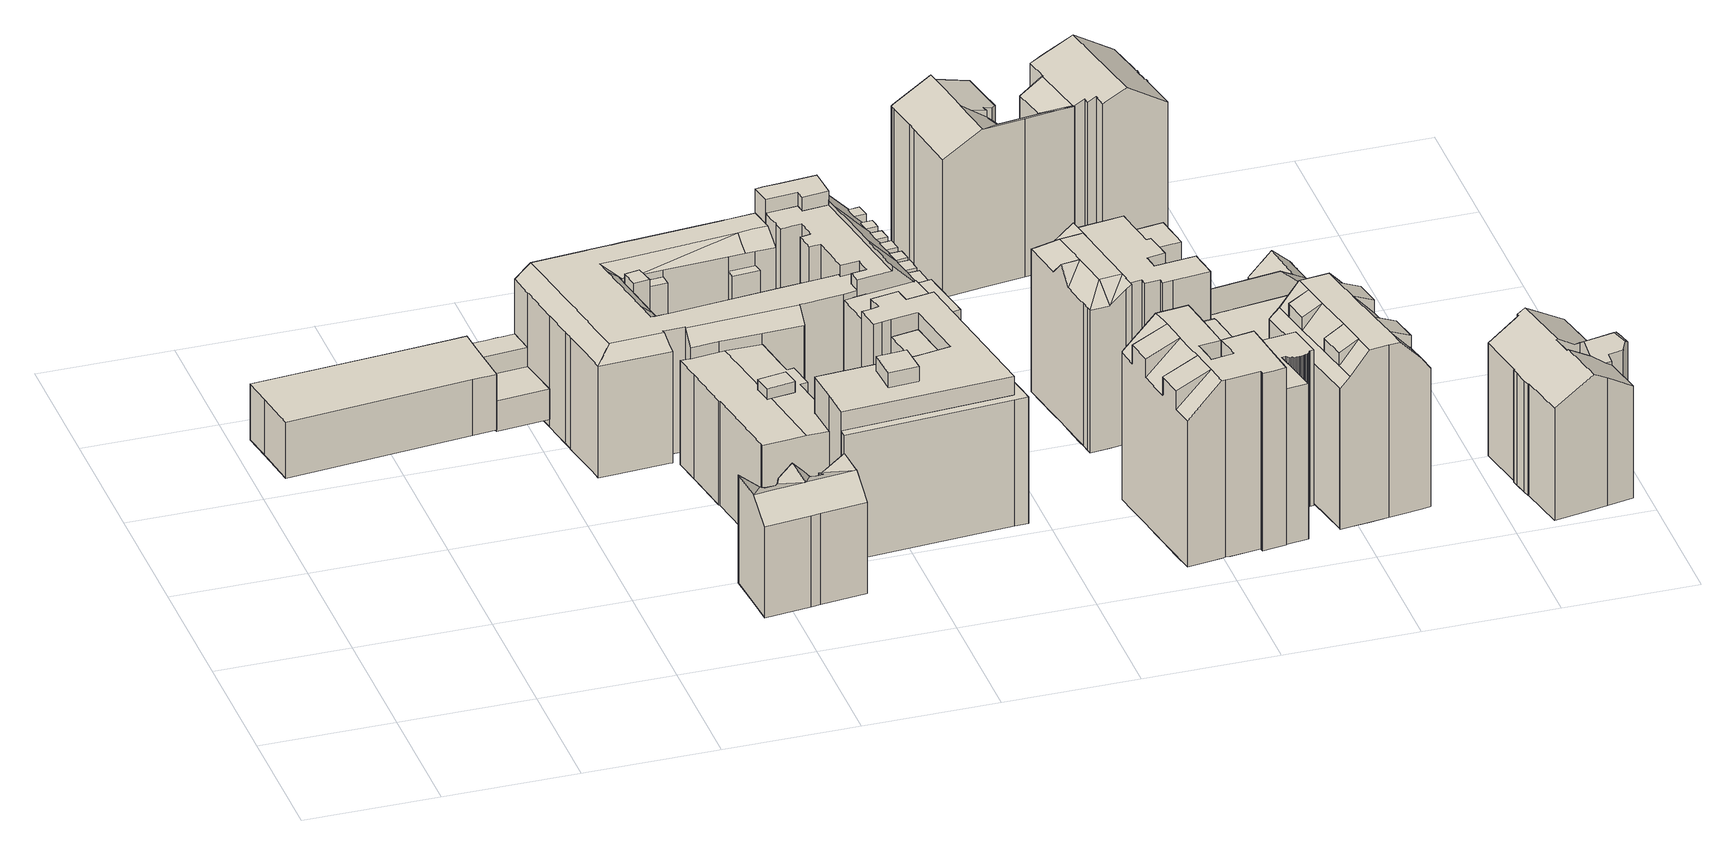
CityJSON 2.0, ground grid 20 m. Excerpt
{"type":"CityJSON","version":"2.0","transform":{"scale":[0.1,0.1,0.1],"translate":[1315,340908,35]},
"CityObjects":{
"building1":{"type":"Building","children":["building1-1","building1-2","building1-3","building1-4","building1-5","building1-6","building1-7","building1-8","building1-9"]},
"building1-1":{"type":"BuildingPart","attributes":{"measuredHeight":22.76,"roofType":"PULTDACH","HoeheDach":"61","NiedrigsteTraufeDesGebaeudes":"54","Blattnummer":"102081","HoeheGrund":"38"},"parents":["building1"],"geometry":[{"type":"Solid","lod":"2","boundaries":[[[[0,1,2,3]],[[4,5,6,7,8]],[[9,10,11,12,13]],[[14,15,16,17]],[[18,19,20,21]],[[22,23,24,25,26,27]],[[28,29,30,31]],[[32,33,34,35]],[[36,37,38,39]],[[40,41,42,43]],[[44,45,46,47]],[[48,49,50,51]],[[52,53,54,55]],[[55,54,56,57]],[[3,2,58]],[[59,1,0]],[[8,7,60]],[[61,5,4]],[[13,12,62]],[[63,10,9]],[[17,16,64]],[[65,15,14]],[[21,20,66]],[[67,19,18]],[[27,26,68]],[[69,25,24,70]],[[71,23,22]],[[31,30,72]],[[73,29,28]],[[74,75,76,77,78,4,8,60,59,0,3,58,50,49,79,46,45]],[[80,81,82,83,84,85,18,21,66,86,65,14,17,64,87,63,9,13,62,61,4,78]],[[88,89,90,91,92,93,94,95,96,97]],[[1,59,60,7,6,98,99,100,101,51,50,58,2]],[[102,103,104,105,106,107,108,109,110,111,112,113,114,115,116,117,118,119,120,121,85,84,83,82,81,80,78,77,76,122]],[[23,71,72,30,29,73,53,52,123,124,125,70,24]],[[15,65,86,66,20,19,67,68,26,25,69,126,127,128,129,130,131,132,87,64,16]],[[133,134,135,136,137,138,39,38,139,140,141,142,143,144,145,146]],[[121,120,119,118,117,116,56,54,53,73,28,31,72,71,22,27,68,67,18,85]],[[55,57,147,148,149,40,43,150,36,39,138,137,136,135,134,133,146,151,152,153,154,155,156,157,158,92,91,90,89,88,159,160,161,162,163,164,165,32,35,166,167,168,44,47,169,48,51,101,100,99,98,170,171,172,173,132,131,130,129,128,127,126,69,70,125,124,123,52]],[[174,175,176,177,97,96,95,94,93,178,179,180,181,182,183,184,185,145,144,143,142,141,140,139,38,37,186,42,41,187,188,115,114,113,112,111,110,109,108,107,106,105,104,103,102,122,34,33,189,190,191]],[[191,190,189,33,32,165,164,163]],[[160,159,88,97,177,176,175,161]],[[158,157,156,180,179,178,93,92]],[[168,167,166,76,75,74,45,44]],[[5,61,62,12,11,172,171,170,98,6]],[[10,63,87,132,173,172,11]],[[46,79,49,48,169,47]],[[148,147,57,56,116,115,188]],[[149,148,188,187,41,40]],[[150,43,42,186,37,36]],[[152,151,146,145,185,184]],[[153,152,184,183,182,154]],[[182,181,180,156,155,154]],[[34,122,76,166,35]],[[162,161,175,174,191,163]]]]}]},
"building1-2":{"type":"BuildingPart","attributes":{"measuredHeight":7.64,"roofType":"FLACHDACH","HoeheDach":"47","NiedrigsteTraufeDesGebaeudes":"47","Blattnummer":"102081","HoeheGrund":"40"},"parents":["building1"],"geometry":[{"type":"Solid","lod":"2","boundaries":[[[[192,193,194,195,196,197,198]],[[199,200,201,202,203,204,205]],[[205,204,193,192]],[[204,203,194,193]],[[203,202,195,194]],[[202,201,196,195]],[[201,200,197,196]],[[200,199,198,197]],[[199,205,192,198]]]]}]},
"building1-3":{"type":"BuildingPart","attributes":{"measuredHeight":9.01,"roofType":"FLACHDACH","HoeheDach":"48","NiedrigsteTraufeDesGebaeudes":"48","Blattnummer":"102081","HoeheGrund":"39"},"parents":["building1"],"geometry":[{"type":"Solid","lod":"2","boundaries":[[[[206,207,208,209,210,211,212,213,214]],[[215,216,217,218,219,220,221,222,223]],[[223,222,207,206]],[[222,221,208,207]],[[221,220,209,208]],[[220,219,210,209]],[[219,218,211,210]],[[218,217,212,211]],[[217,216,213,212]],[[216,215,214,213]],[[215,223,206,214]]]]}]},
"building1-4":{"type":"BuildingPart","attributes":{"measuredHeight":4.92,"roofType":"FLACHDACH","HoeheDach":"44","NiedrigsteTraufeDesGebaeudes":"44","Blattnummer":"102081","HoeheGrund":"39"},"parents":["building1"],"geometry":[{"type":"Solid","lod":"2","boundaries":[[[[224,225,226,227]],[[228,229,230,231]],[[231,230,225,224]],[[230,229,226,225]],[[229,228,227,226]],[[228,231,224,227]]]]}]},
"building1-5":{"type":"BuildingPart","attributes":{"measuredHeight":16.08,"roofType":"FLACHDACH","HoeheDach":"55","NiedrigsteTraufeDesGebaeudes":"55","Blattnummer":"102081","HoeheGrund":"39"},"parents":["building1"],"geometry":[{"type":"Solid","lod":"2","boundaries":[[[[232,233,234,235]],[[236,237,238,239]],[[239,238,233,232]],[[238,237,234,233]],[[237,236,235,234]],[[236,239,232,235]]]]}]},
"building1-6":{"type":"BuildingPart","attributes":{"measuredHeight":20.03,"roofType":"FLACHDACH","HoeheDach":"58","NiedrigsteTraufeDesGebaeudes":"56","Blattnummer":"102081","HoeheGrund":"38"},"parents":["building1"],"geometry":[{"type":"Solid","lod":"2","boundaries":[[[[240,241,242,243,244]],[[245,246,247,248,241,240]],[[249,250,251,246,245]],[[252,253,254,255,256,257]],[[258,259,260,261,262,263,264]],[[255,254,265,266,267,268,256]],[[269,270,271,272]],[[273,274,275,276]],[[277,248,247,278]],[[279,280,281,282]],[[282,281,283,284]],[[284,283,285,286]],[[286,285,287,288]],[[288,287,289,290]],[[291,253,252,292]],[[293,262,261,294]],[[294,261,260,295]],[[295,260,259,296]],[[296,259,258,297]],[[298,266,265,299]],[[300,301,302,303]],[[303,302,304,305]],[[305,304,306,307]],[[308,309,310,311]],[[312,313,314,315]],[[316,317,318,319,306,304,302,301,320,321,322,323,250,249]],[[324,325,326,327,328,329,330,331,332,333]],[[327,334,335,336,337,338,339,328]],[[271,340,341,342,343,272]],[[344,345,346,347,348,349,350,351,352,353,354,264,263,355,356,357,310,309,358,359,360,314,313,361,362,319,318,317,316,249,245,240,244,363,256,268,267,364,365,289,287,285,283,281,280,366,341,340]],[[367,368,369,308,311,370,371,372,373,293,294,295,296,297,374,375,376,377,378,379,380,336,335,334,327,326,325,324,333,381,273,276,382,383,269,272,343,342,384,279,282,284,286,288,290,385,386,387,298,299,388,291,292,389,390,391,392,393,394,277,278,395,396,397,398,399,400,401,300,303,305,307,402,403,404,312,315]],[[270,405,406,275,274,407,332,331,330,329,328,349,348,347,346,345,344,340,271]],[[339,338,337,408,350,349,328]],[[383,382,276,275,406,405,270,269]],[[378,377,376,375,354,353,352,351]],[[350,408,337,336,380,379,378,351]],[[393,392,391,390,409,410,243,242]],[[251,250,323,322,399,398,397,396]],[[322,321,320,301,300,401,400,399]],[[372,371,370,311,310,357,356,355]],[[358,309,308,369,368,359]],[[368,367,315,314,360,359]],[[362,361,313,312,404,403]],[[362,403,402,307,306,319]],[[267,266,298,387,386,364]],[[374,297,258,264,354,375]],[[263,262,293,373,372,355]],[[291,388,299,265,254,253]],[[390,389,292,252,257,409]],[[289,365,364,386,385,290]],[[246,251,396,395,278,247]],[[241,248,277,394,393,242]],[[341,366,280,279,384,342]],[[381,333,332,407,274,273]],[[243,410,409,257,256,363,244]]]]}]},
"building1-7":{"type":"BuildingPart","attributes":{"measuredHeight":15.33,"roofType":"FLACHDACH","HoeheDach":"54","NiedrigsteTraufeDesGebaeudes":"54","Blattnummer":"102081","HoeheGrund":"38"},"parents":["building1"],"geometry":[{"type":"Solid","lod":"2","boundaries":[[[[411,412,413,414]],[[415,416,417,418]],[[418,417,412,411]],[[417,416,413,412]],[[416,415,414,413]],[[415,418,411,414]]]]}]},
"building1-8":{"type":"BuildingPart","attributes":{"measuredHeight":19.25,"roofType":"FLACHDACH","HoeheDach":"58","NiedrigsteTraufeDesGebaeudes":"58","Blattnummer":"102081","HoeheGrund":"39"},"parents":["building1"],"geometry":[{"type":"Solid","lod":"2","boundaries":[[[[419,420,421,422]],[[423,424,425,426]],[[426,425,420,419]],[[425,424,421,420]],[[424,423,422,421]],[[423,426,419,422]]]]}]},
"building1-9":{"type":"BuildingPart","attributes":{"measuredHeight":23.64,"roofType":"FLACHDACH","HoeheDach":"62","NiedrigsteTraufeDesGebaeudes":"62","Blattnummer":"102081","HoeheGrund":"38"},"parents":["building1"],"geometry":[{"type":"Solid","lod":"2","boundaries":[[[[427,428,429,430]],[[428,431,432,429]],[[432,433,434,435,436,437,430,429]],[[428,427,438,439,440,441,442,431]],[[431,442,433,432]],[[442,441,434,433]],[[441,440,435,434]],[[440,439,436,435]],[[439,438,437,436]],[[438,427,430,437]]]]}]},
"building2":{"type":"Building","attributes":{"measuredHeight":17.5,"roofType":"SATTELDACH","HoeheDach":"54","NiedrigsteTraufeDesGebaeudes":"52","Blattnummer":"102081","HoeheGrund":"37"},"geometry":[{"type":"Solid","lod":"2","boundaries":[[[[443,444,445]],[[446,447,448,449,450,451,452,453,454,455,456,457,458]],[[455,459,460,461,462]],[[459,453,463,464,460]],[[465,466,467]],[[468,449,448,469]],[[469,448,447,470]],[[470,447,446,471]],[[472,473,474,475]],[[475,474,476,477]],[[478,479,480,481]],[[458,457,456,455,462,482,476,474,473,444,443]],[[469,470,471,483,484,485,486,472,475,477,487,488,489,490,491,492,493,494,478,481,495,496,497,498,468]],[[452,451,450,465,467,480,479,499,500,463,453]],[[445,444,473,472,486,485]],[[484,483,471,446,458,443,445,485]],[[465,450,449,468,498,497,496,466]],[[476,482,462,461,489,488,487,477]],[[500,499,479,478,494,493]],[[480,467,466,496,495,481]],[[463,500,493,492,491,464]],[[454,453,459,455]],[[461,460,464,491,490,489]]]]}]},
"building3":{"type":"Building","children":["building3-1","building3-2","building3-3","building3-4","building3-5","building3-6","building3-7","building3-8","building3-9"]},
"building3-1":{"type":"BuildingPart","attributes":{"measuredHeight":19.04,"roofType":"FLACHDACH","HoeheDach":"57","NiedrigsteTraufeDesGebaeudes":"57","Blattnummer":"102081","HoeheGrund":"38"},"parents":["building3"],"geometry":[{"type":"Solid","lod":"2","boundaries":[[[[501,502,503,504]],[[505,506,507,508]],[[508,507,502,501]],[[507,506,503,502]],[[506,505,504,503]],[[505,508,501,504]]]]}]},
"building3-2":{"type":"BuildingPart","attributes":{"measuredHeight":25.19,"roofType":"FLACHDACH","HoeheDach":"62","NiedrigsteTraufeDesGebaeudes":"62","Blattnummer":"102081","HoeheGrund":"37"},"parents":["building3"],"geometry":[{"type":"Solid","lod":"2","boundaries":[[[[509,510,511,512]],[[513,514,515,516]],[[516,515,510,509]],[[515,514,511,510]],[[514,513,512,511]],[[513,516,509,512]]]]}]},
"building3-3":{"type":"BuildingPart","attributes":{"measuredHeight":17.36,"roofType":"FLACHDACH","HoeheDach":"55","NiedrigsteTraufeDesGebaeudes":"55","Blattnummer":"102081","HoeheGrund":"37"},"parents":["building3"],"geometry":[{"type":"Solid","lod":"2","boundaries":[[[[517,518,519,520]],[[521,522,523,524]],[[524,523,518,517]],[[523,522,519,518]],[[522,521,520,519]],[[521,524,517,520]]]]}]},
"building3-4":{"type":"BuildingPart","attributes":{"measuredHeight":6.36,"roofType":"FLACHDACH","HoeheDach":"43","NiedrigsteTraufeDesGebaeudes":"43","Blattnummer":"102081","HoeheGrund":"37"},"parents":["building3"],"geometry":[{"type":"Solid","lod":"2","boundaries":[[[[525,526,527,528,529,530]],[[531,532,533,534,535,536]],[[536,535,526,525]],[[535,534,527,526]],[[534,533,528,527]],[[533,532,529,528]],[[532,531,530,529]],[[531,536,525,530]]]]}]},
"building3-5":{"type":"BuildingPart","attributes":{"measuredHeight":20.03,"roofType":"FLACHDACH","HoeheDach":"57","NiedrigsteTraufeDesGebaeudes":"57","Blattnummer":"102081","HoeheGrund":"37"},"parents":["building3"],"geometry":[{"type":"Solid","lod":"2","boundaries":[[[[517,520,537,538]],[[539,540,541,542]],[[542,541,520,517]],[[541,540,537,520]],[[540,539,538,537]],[[539,542,517,538]]]]}]},
"building3-6":{"type":"BuildingPart","attributes":{"measuredHeight":20.27,"roofType":"FLACHDACH","HoeheDach":"57","NiedrigsteTraufeDesGebaeudes":"57","Blattnummer":"102081","HoeheGrund":"37"},"parents":["building3"],"geometry":[{"type":"Solid","lod":"2","boundaries":[[[[543,544,545,546,547,548,549,550,551,552,553,554,555,556,557,558,559]],[[560,561,562,563,564,565,566,567,568,569,570,571,572,573,574,575,576]],[[576,575,544,543]],[[575,574,545,544]],[[574,573,546,545]],[[573,572,547,546]],[[572,571,548,547]],[[571,570,549,548]],[[570,569,550,549]],[[569,568,551,550]],[[568,567,552,551]],[[567,566,553,552]],[[566,565,554,553]],[[565,564,555,554]],[[564,563,556,555]],[[563,562,557,556]],[[562,561,558,557]],[[561,560,559,558]],[[560,576,543,559]]]]}]},
"building3-7":{"type":"BuildingPart","attributes":{"measuredHeight":23.29,"roofType":"FLACHDACH","HoeheDach":"60","NiedrigsteTraufeDesGebaeudes":"60","Blattnummer":"102081","HoeheGrund":"37"},"parents":["building3"],"geometry":[{"type":"Solid","lod":"2","boundaries":[[[[577,578,579,580,581,582,583,584,585,586,587,588,589,590,591,592,593,594,595],[596,597,598,599]],[[600,601,602,603,604,605,606,607,608,609,610,611,612,613,614,615,616,617,618],[619,620,621,622]],[[618,617,578,577]],[[617,616,579,578]],[[616,615,580,579]],[[615,614,581,580]],[[614,613,582,581]],[[613,612,583,582]],[[612,611,584,583]],[[611,610,585,584]],[[610,609,586,585]],[[609,608,587,586]],[[608,607,588,587]],[[607,606,589,588]],[[606,605,590,589]],[[605,604,591,590]],[[604,603,592,591]],[[603,602,593,592]],[[602,601,594,593]],[[601,600,595,594]],[[600,618,577,595]],[[622,621,597,596]],[[621,620,598,597]],[[620,619,599,598]],[[619,622,596,599]]]]}]},
"building3-8":{"type":"BuildingPart","attributes":{"measuredHeight":16.87,"roofType":"SATTELDACH","HoeheDach":"54","NiedrigsteTraufeDesGebaeudes":"54","Blattnummer":"102081","HoeheGrund":"38"},"parents":["building3"],"geometry":[{"type":"Solid","lod":"2","boundaries":[[[[623,624,625,626,627,628,629,630,631,632,633,634,635,636,637,638]],[[633,639,640,630,629,641,642,643,644,645,646,647,648,649,634]],[[650,638,637,651]],[[651,637,636,652]],[[652,636,635,653]],[[654,632,631,655]],[[656,627,626,657]],[[657,626,625,658]],[[658,625,624,659]],[[659,624,623,660]],[[660,623,638,650]],[[661,649,648,662]],[[662,648,647,663]],[[663,647,646,664]],[[664,646,645,665]],[[665,645,644,666]],[[666,644,643,667]],[[667,643,642,668]],[[668,642,641,669]],[[670,640,639,671]],[[656,672,673,669,641,629,628,627]],[[631,630,640,670,674,655]],[[654,675,671,639,633,632]],[[635,634,649,661,676,653]],[[668,669,673,672,656,657,658,659,660,650,651,652,653,676,661,662,663,664,665,666,667],[671,675,654,655,674,670]]]]}]},
"building3-9":{"type":"BuildingPart","attributes":{"measuredHeight":18.11,"roofType":"FLACHDACH","HoeheDach":"56","NiedrigsteTraufeDesGebaeudes":"56","Blattnummer":"102081","HoeheGrund":"38"},"parents":["building3"],"geometry":[{"type":"Solid","lod":"2","boundaries":[[[[677,678,679,680]],[[681,682,683,684]],[[684,683,678,677]],[[683,682,679,678]],[[682,681,680,679]],[[681,684,677,680]]]]}]},
"building4":{"type":"Building","children":["building4-1","building4-2"]},
"building4-1":{"type":"BuildingPart","attributes":{"measuredHeight":25.46,"roofType":"FLACHDACH","HoeheDach":"63","NiedrigsteTraufeDesGebaeudes":"60","Blattnummer":"102081","HoeheGrund":"37"},"parents":["building4"],"geometry":[{"type":"Solid","lod":"2","boundaries":[[[[685,686,687]],[[688,686,685]],[[689,690,691]],[[692,693,694]],[[695,686,696,693,697,698,699,689,700]],[[692,697,693]],[[701,702,703,704,697,692]],[[705,706,707,708]],[[709,694,710,711]],[[711,710,712,713]],[[714,703,702,715]],[[715,702,701,716]],[[717,718,719,720]],[[721,722,723,724]],[[724,723,725,726]],[[727,728,729,730]],[[730,729,731,732]],[[732,731,733,734]],[[734,733,735,736]],[[737,738,739,740]],[[741,727,730,732,734,736,742,714,715,716,743,709,711,713,744,745,746,747,748,705,708,749,750,751,752,753,754,717,720,721,724,726,755,756,757,737,740]],[[748,747,746,745,744,713,712,758,688,685,687,759,706,705]],[[707,691,690,760,761,751,750,749,708]],[[689,699,698,697,704,762,763,764,765,766,760,690]],[[766,765,764,763,762,735,733,731,729,728,767,739,738,768,769,770,725,723,722,719,718,771,772,773,761,760]],[[759,687,686,695,700,706]],[[758,712,710,694,693,696,686,688]],[[709,743,716,701,692,694]],[[768,738,737,757,756,769]],[[727,741,740,739,767,728]],[[725,770,769,756,755,726]],[[722,721,720,719]],[[771,718,717,754,753,772]],[[773,772,753,752,751,761]],[[714,742,736,735,762,704,703]],[[700,689,691,707,706]]]]}]},
"building4-2":{"type":"BuildingPart","attributes":{"measuredHeight":21.24,"roofType":"FLACHDACH","HoeheDach":"59","NiedrigsteTraufeDesGebaeudes":"59","Blattnummer":"102081","HoeheGrund":"38"},"parents":["building4"],"geometry":[{"type":"Solid","lod":"2","boundaries":[[[[774,775,776,777,778]],[[779,780,781,782,783]],[[783,782,775,774]],[[782,781,776,775]],[[781,780,777,776]],[[780,779,778,777]],[[779,783,774,778]]]]}]},
"building5":{"type":"Building","children":["building5-1","building5-2","building5-3"]},
"building5-1":{"type":"BuildingPart","attributes":{"measuredHeight":27.69,"roofType":"FLACHDACH","HoeheDach":"63","NiedrigsteTraufeDesGebaeudes":"58","Blattnummer":"102081","HoeheGrund":"36"},"parents":["building5"],"geometry":[{"type":"Solid","lod":"2","boundaries":[[[[784,785,786,787]],[[787,786,788,789]],[[790,791,792,793]],[[793,792,794,795]],[[794,796,795]],[[797,798,799,800,801,802,803,804,805,806,807,808,809,810,811,812,784,787,789,813,790,793,795]],[[814,815,816,817,810,809,808,807]],[[802,801,800,799,818,819,820,821]],[[817,822,823,785,784,812,811,810]],[[799,798,797,795,796,824,825,818]],[[826,791,790,813,789,788]],[[827,828,829,821,820,830,831,832,833,815,814,834]],[[833,835,816,815]],[[836,837,835,838]],[[831,839,837,832]],[[840,841,839,842]],[[835,837,839,841,819,818,825,843,844,845,846,822,817,816]],[[820,819,841,830]],[[846,847,823,822]],[[845,848,849,846]],[[844,850,851,845]],[[843,852,853,844]],[[847,851,850,854,824,796,794,792,791,826,788,786,785,823]],[[825,824,854,843]],[[806,834,814,807]],[[802,821,829,803]],[[803,829,828,804]],[[804,828,827,805]],[[805,827,834,806]],[[833,838,835]],[[837,836,832]],[[832,836,838,833]],[[831,842,839]],[[841,840,830]],[[830,840,842,831]],[[846,849,847]],[[847,849,848,851]],[[851,848,845]],[[844,853,850]],[[850,853,852,854]],[[854,852,843]]]]}]},
"building5-2":{"type":"BuildingPart","attributes":{"measuredHeight":28.47,"roofType":"FLACHDACH","HoeheDach":"64","NiedrigsteTraufeDesGebaeudes":"59","Blattnummer":"102081","HoeheGrund":"35"},"parents":["building5"],"geometry":[{"type":"Solid","lod":"2","boundaries":[[[[855,856,857,858,859,860]],[[861,862,856,863]],[[864,865,866,867,868]],[[869,870,865,871]],[[872,860,859,873]],[[873,859,858,874]],[[855,863,856]],[[862,861,875]],[[876,868,867]],[[865,864,871]],[[877,878,879,880]],[[881,882,883,884]],[[885,886,887,888]],[[889,890,891,892]],[[892,891,893,894]],[[895,896,897,898,899,900,869,871,864,868,876,901,875,861,863,855,860,872]],[[858,857,902,903,904,878,877,905,906,907,874]],[[908,909,910,911,912,913,914,915,916,884,883,888,887]],[[917,889,892,894,918,919,920,921,900,899,898,897,896,895,872,873,874,907,906,905,877,880,922,923,881,884,916,915,914,913,912],[924,925,926,927,928,929,930,931]],[[856,862,932,867,866,865,870,933,934,935,893,891,890,936,911,910,909,908,887,886,937,938,939,940,941,942,943,944,945,902,857]],[[946,947,948,885,888,883,882,949,950,879,878,904,903]],[[945,944,943,948,947,946,903,902]],[[920,919,918,894,893,935,934,933]],[[950,949,882,881,923,922,880,879]],[[889,917,912,911,936,890]],[[924,931,938,937,886,885,925]],[[940,939,938,931,930,929]],[[941,940,929,928,927,942]],[[927,926,925,885,948,943,942]],[[900,921,920,933,870,869]],[[901,876,867,932,862,875]]]]}]},
"building5-3":{"type":"BuildingPart","attributes":{"measuredHeight":25.05,"roofType":"FLACHDACH","HoeheDach":"60","NiedrigsteTraufeDesGebaeudes":"60","Blattnummer":"102081","HoeheGrund":"35"},"parents":["building5"],"geometry":[{"type":"Solid","lod":"2","boundaries":[[[[951,952,953,954,955,956,957,958,959,960,961,962,963,964,965,966,967,968,969,970,971,972,973,974,975,976,977]],[[978,979,980,981,982,983,984,985,986,987,988,989,990,991,992,993,994,995,996,997,998,999,1000,1001,1002,1003,1004]],[[1004,1003,952,951]],[[1003,1002,953,952]],[[1002,1001,954,953]],[[1001,1000,955,954]],[[1000,999,956,955]],[[999,998,957,956]],[[998,997,958,957]],[[997,996,959,958]],[[996,995,960,959]],[[995,994,961,960]],[[994,993,962,961]],[[993,992,963,962]],[[992,991,964,963]],[[991,990,965,964]],[[990,989,966,965]],[[989,988,967,966]],[[988,987,968,967]],[[987,986,969,968]],[[986,985,970,969]],[[985,984,971,970]],[[984,983,972,971]],[[983,982,973,972]],[[982,981,974,973]],[[981,980,975,974]],[[980,979,976,975]],[[979,978,977,976]],[[978,1004,951,977]]]]}]},
"building6":{"type":"Building","attributes":{"measuredHeight":26.25,"roofType":"SATTELDACH","HoeheDach":"64","NiedrigsteTraufeDesGebaeudes":"59","Blattnummer":"102081","HoeheGrund":"38"},"geometry":[{"type":"Solid","lod":"2","boundaries":[[[[1005,1006,1007,1008,1009,1010,1011,1012]],[[1013,1014,1015,1016,1017,1018,1019,1020]],[[1021,1022,1023,1017,1024,1025,1026,1027,1028,1029,1030,1031,1032]],[[1029,1033,1034,1035,1036,1037,1038,1039,1040,1041,1042,1043,1044,1045,1046,1047,1030]],[[1048,1049,1050,1051]],[[1052,1053,1049,1048]],[[1054,1055,1056,1057]],[[1058,1059,1060,1061]],[[1061,1060,1062,1063]],[[1064,1065,1066,1067]],[[1067,1066,1068,1069]],[[1010,1070,1011]],[[1071,1012,1011]],[[1072,1009,1008,1073]],[[1017,1016,1024]],[[1074,1015,1014,1075]],[[1076,1028,1027,1077]],[[1077,1027,1026,1078]],[[1078,1026,1025,1079]],[[1080,1021,1032,1081]],[[1082,1047,1046,1083]],[[1083,1046,1045,1084]],[[1084,1045,1044,1085]],[[1085,1044,1043,1086]],[[1086,1043,1042,1087]],[[1087,1042,1041,1088]],[[1088,1041,1040,1089]],[[1089,1040,1039,1090]],[[1090,1039,1038,1091]],[[1091,1038,1037,1092]],[[1092,1037,1036,1093]],[[1093,1036,1035,1094]],[[1094,1035,1034,1095]],[[1095,1034,1033,1096]],[[1008,1007,1097,1020,1019,1098,1099,1100,1101,1073]],[[1102,1076,1077,1078,1079,1103,1074,1075,1104,1105,1106,1107,1108,1054,1057,1109,1052,1048,1051,1110,1058,1061,1063,1111,1064,1067,1069,1112,1072,1073,1101,1100,1099,1098,1113,1114,1115,1116,1080,1081,1117,1118,1082,1083,1084,1085,1086,1087,1088,1089,1090,1091,1092,1093,1094,1095,1096]],[[1053,1119,1056,1055,1120,1121,1005,1012,1122,1123,1050,1049]],[[1107,1106,1105,1124,1006,1005,1121]],[[1114,1113,1098,1019,1018,1125,1126,1115]],[[1032,1031,1030,1047,1082,1118,1117,1081]],[[1076,1102,1096,1033,1029,1028]],[[1074,1103,1079,1025,1024,1016,1015]],[[1126,1022,1021,1080,1116,1115]],[[1105,1104,1075,1014,1013,1124]],[[1070,1010,1009,1072,1112,1069,1068]],[[1127,1065,1064,1111,1063,1062]],[[1108,1107,1121,1120,1055,1054]],[[1109,1057,1056,1119,1053,1052]],[[1122,1012,1071,1128,1129,1123]],[[1050,1123,1129,1059,1058,1110,1051]],[[1125,1018,1017,1023,1022,1126]],[[1124,1013,1020,1097,1007,1006]],[[1128,1071,1011,1070,1068,1066,1065,1127,1062,1060,1059,1129]]]]}]},
"building7":{"type":"Building","children":["building7-1","building7-2"]},
"building7-1":{"type":"BuildingPart","attributes":{"measuredHeight":11.66,"roofType":"PULTDACH","HoeheDach":"49","NiedrigsteTraufeDesGebaeudes":"44","Blattnummer":"102081","HoeheGrund":"37"},"parents":["building7"],"geometry":[{"type":"Solid","lod":"2","boundaries":[[[[1130,1131,1132,1133]],[[1134,1135,1136,1137,1138,1139,1131,1130]],[[1140,1141,1142,1143,1144,1138,1137]],[[1138,1144,1145,1146,1147,1148,1149,1150,1151]],[[1152,1133,1132,1153]],[[1151,1139,1138]],[[1154,1135,1134,1155]],[[1156,1143,1142,1157]],[[1157,1142,1141,1158]],[[1136,1140,1137]],[[1159,1150,1149,1160]],[[1160,1149,1148,1161]],[[1161,1148,1147,1162]],[[1162,1147,1146,1163]],[[1163,1146,1145,1164]],[[1156,1157,1158,1165,1154,1155,1166,1152,1153,1167,1168,1159,1160,1161,1162,1163,1164]],[[1132,1131,1139,1151,1150,1159,1168,1167,1153]],[[1156,1164,1145,1144,1143]],[[1154,1165,1158,1141,1140,1136,1135]],[[1166,1155,1134,1130,1133,1152]]]]}]},
"building7-2":{"type":"BuildingPart","attributes":{"measuredHeight":5.82,"roofType":"FLACHDACH","HoeheDach":"43","NiedrigsteTraufeDesGebaeudes":"43","Blattnummer":"102081","HoeheGrund":"37"},"parents":["building7"],"geometry":[{"type":"Solid","lod":"2","boundaries":[[[[1169,1170,1171,1172,1173,1174]],[[1175,1176,1177,1178,1179,1180]],[[1180,1179,1170,1169]],[[1179,1178,1171,1170]],[[1178,1177,1172,1171]],[[1177,1176,1173,1172]],[[1176,1175,1174,1173]],[[1175,1180,1169,1174]]]]}]},
"building8":{"type":"Building","children":["building8-1","building8-2"]},
"building8-1":{"type":"BuildingPart","attributes":{"measuredHeight":9.19,"roofType":"FLACHDACH","HoeheDach":"47","NiedrigsteTraufeDesGebaeudes":"47","Blattnummer":"102081","HoeheGrund":"37"},"parents":["building8"],"geometry":[{"type":"Solid","lod":"2","boundaries":[[[[1181,1182,1183,1184,1185]],[[1186,1187,1188,1189,1190]],[[1190,1189,1182,1181]],[[1189,1188,1183,1182]],[[1188,1187,1184,1183]],[[1187,1186,1185,1184]],[[1186,1190,1181,1185]]]]}]},
"building8-2":{"type":"BuildingPart","attributes":{"measuredHeight":15.71,"roofType":"PULTDACH","HoeheDach":"53","NiedrigsteTraufeDesGebaeudes":"47","Blattnummer":"102081","HoeheGrund":"37"},"parents":["building8"],"geometry":[{"type":"Solid","lod":"2","boundaries":[[[[1191,1192,1193,1194,1195,1196,1197]],[[1198,1195,1194,1199,1200,1201]],[[1202,1203,1204,1194,1193]],[[1194,1204,1205,1206,1207,1208,1209,1210,1211,1212,1199]],[[1213,1197,1196,1214]],[[1215,1192,1191,1216]],[[1216,1191,1197,1213]],[[1217,1201,1200,1218]],[[1219,1198,1201,1217]],[[1220,1203,1202,1221]],[[1222,1212,1211,1223]],[[1223,1211,1210,1224]],[[1224,1210,1209,1225]],[[1225,1209,1208,1226]],[[1226,1208,1207,1227]],[[1227,1207,1206,1228]],[[1206,1205,1228]],[[1229,1215,1216,1213,1214,1230,1219,1217,1218,1231,1222,1223,1224,1225,1226,1227,1228,1232,1220,1221]],[[1204,1203,1220,1232,1228,1205]],[[1200,1199,1212,1222,1231,1218]],[[1215,1229,1221,1202,1193,1192]],[[1196,1195,1198,1219,1230,1214]]]]}]},
"building9":{"type":"Building","attributes":{"measuredHeight":21.78,"roofType":"SATTELDACH","HoeheDach":"58","NiedrigsteTraufeDesGebaeudes":"54","Blattnummer":"102081","HoeheGrund":"36"},"geometry":[{"type":"Solid","lod":"2","boundaries":[[[[1233,1234,1235,1236,1237,1238,1239,1240,1241,1242,1243,1244,1245,1246,1247,1248]],[[1244,1249,1250,1251,1252,1245]],[[1240,1253,1254,1255,1256,1257,1258,1259,1241]],[[1260,1261,1262,1263,1264,1265,1266,1250,1249]],[[1258,1257,1267,1268,1269,1270,1262,1261]],[[1270,1271,1272,1263,1262]],[[1273,1248,1247,1274]],[[1274,1247,1246,1275]],[[1276,1243,1242,1277]],[[1278,1239,1238,1279]],[[1279,1238,1237,1280]],[[1280,1237,1236,1281]],[[1281,1236,1235,1282]],[[1282,1235,1234,1283]],[[1283,1234,1233,1284]],[[1284,1233,1248,1273]],[[1285,1255,1254,1286]],[[1286,1254,1253,1287]],[[1250,1266,1251]],[[1288,1265,1264,1289]],[[1290,1269,1268,1291]],[[1256,1267,1257]],[[1292,1272,1271,1293]],[[1294,1290,1291,1295,1285,1286,1287,1296,1278,1279,1280,1281,1282,1283,1284,1273,1274,1275,1297,1298,1299,1288,1289,1300,1292,1293],[1301,1302,1303,1304,1305,1276,1277,1306,1307]],[[1276,1305,1304,1303,1260,1249,1244,1243]],[[1302,1301,1307,1259,1258,1261,1260,1303]],[[1290,1294,1293,1271,1270,1269]],[[1263,1272,1292,1300,1289,1264]],[[1267,1256,1255,1285,1295,1291,1268]],[[1251,1266,1265,1288,1299,1298,1252]],[[1278,1296,1287,1253,1240,1239]],[[1242,1241,1259,1307,1306,1277]],[[1246,1245,1252,1298,1297,1275]]]]}]}
},
"vertices":[
[885,731,210],[903,732,210],[899,752,210],[882,750,210],[891,696,210],[908,697,210],[907,706,210],[906,714,210],[888,713,210],[896,666,210],[913,667,210],[912,672,210],[910,685,210],[893,684,210],[901,636,210],[918,637,210],[915,657,210],[897,655,210],[905,607,210],[923,609,210],[920,627,210],[902,626,210],[910,578,210],[927,580,210],[925,591,210],[926,591,210],[924,602,210],[906,601,210],[916,543,210],[932,544,210],[928,572,210],[911,571,210],[802,722,29],[802,722,248],[804,708,248],[804,708,29],[839,563,29],[839,563,248],[811,559,248],[811,559,29],[819,536,29],[819,536,248],[842,539,248],[842,539,29],[840,756,29],[840,756,252],[843,756,248],[843,756,29],[896,761,29],[896,761,194],[898,762,192],[898,762,29],[934,535,29],[934,535,193],[933,535,194],[933,535,29],[910,531,218],[910,531,29],[899,752,192],[903,732,192],[906,714,192],[908,697,192],[910,685,192],[913,667,192],[915,657,192],[918,637,192],[920,627,192],[923,609,192],[924,602,192],[926,591,29],[925,591,29],[927,580,192],[928,572,193],[932,544,193],[840,747,253],[842,727,254],[843,712,256],[843,709,256],[846,692,256],[853,757,238],[848,680,256],[851,662,256],[853,652,256],[856,632,256],[858,622,256],[861,603,256],[918,636,192],[914,661,192],[762,672,29],[765,673,29],[769,673,29],[779,675,29],[793,677,29],[793,677,248],[779,675,248],[769,673,248],[765,673,248],[762,672,248],[907,706,29],[906,714,29],[903,732,29],[899,752,29],[843,709,248],[846,692,248],[848,680,248],[851,662,248],[853,652,248],[856,632,248],[858,622,248],[861,603,248],[862,597,248],[865,574,248],[867,567,248],[869,554,248],[871,539,248],[874,525,248],[874,525,256],[871,539,256],[869,554,256],[867,567,256],[865,574,256],[862,597,256],[843,712,248],[932,544,29],[928,572,29],[927,580,29],[924,602,29],[923,609,29],[920,627,29],[918,636,29],[918,637,29],[915,657,29],[914,661,29],[802,617,29],[805,598,29],[806,593,29],[806,592,29],[809,569,29],[810,562,29],[810,562,248],[809,569,248],[806,592,248],[806,593,248],[805,598,248],[802,617,248],[802,619,248],[802,619,29],[874,525,29],[822,517,29],[820,534,29],[840,551,29],[794,618,29],[785,617,29],[784,626,29],[781,645,29],[787,646,29],[797,648,29],[796,657,29],[793,675,29],[762,673,29],[760,684,29],[760,688,29],[757,702,29],[755,718,29],[757,718,29],[767,719,29],[843,712,29],[842,727,29],[840,747,29],[853,757,29],[908,697,29],[910,685,29],[912,672,29],[913,667,29],[757,702,248],[760,688,248],[760,684,248],[762,673,248],[793,675,248],[796,657,248],[797,648,248],[787,646,248],[781,645,248],[784,626,248],[785,617,248],[794,618,248],[840,551,248],[820,534,248],[822,517,248],[767,719,248],[757,718,248],[755,718,248],
[402,679,46],[329,673,46],[326,712,46],[354,714,46],[371,716,46],[377,716,46],[396,718,46],[396,718,122],[377,716,122],[371,716,122],[354,714,122],[326,712,122],[329,673,122],[402,679,122],
[326,712,45],[329,673,45],[335,607,45],[300,604,45],[24,576,45],[15,641,45],[8,685,45],[225,703,45],[304,710,45],[304,710,135],[225,703,135],[8,685,135],[15,641,135],[24,576,135],[300,604,135],[335,607,135],[329,673,135],[326,712,135],
[402,679,43],[413,614,43],[335,607,43],[329,673,43],[329,673,92],[335,607,92],[413,614,92],[402,679,92],
[553,673,40],[595,676,40],[596,659,40],[554,656,40],[554,656,201],[596,659,201],[595,676,201],[553,673,201],
[512,667,231],[529,668,218],[528,671,218],[535,671,212],[508,688,231],[528,567,231],[545,568,218],[536,623,218],[532,650,217],[533,537,231],[549,561,215],[546,560,218],[595,676,212],[690,683,211],[715,685,210],[713,696,220],[711,707,231],[558,673,212],[571,477,210],[613,480,211],[675,483,210],[736,486,210],[737,486,210],[736,505,231],[570,496,231],[730,686,210],[760,688,210],[756,712,231],[734,710,231],[402,679,31],[402,679,210],[396,718,210],[396,718,31],[421,568,31],[421,568,210],[413,614,210],[413,614,31],[532,650,31],[536,623,31],[539,730,31],[539,730,231],[554,732,231],[554,732,31],[572,733,231],[572,733,31],[643,739,231],[643,739,31],[656,740,231],[656,740,31],[704,744,231],[704,744,31],[690,683,31],[595,676,31],[737,486,31],[736,486,31],[675,483,31],[613,480,31],[571,477,31],[760,688,31],[730,686,31],[784,583,31],[784,583,216],[791,583,216],[791,583,31],[790,591,210],[790,591,31],[806,593,210],[806,593,31],[822,517,31],[822,517,231],[801,513,231],[801,513,31],[839,563,31],[839,563,231],[842,539,231],[842,539,31],[560,539,231],[736,557,231],[783,561,231],[810,564,231],[779,582,216],[732,577,216],[682,572,216],[556,561,215],[428,527,31],[430,514,31],[434,489,31],[437,470,31],[437,470,210],[434,489,210],[430,514,210],[428,527,210],[423,551,210],[423,551,31],[462,471,31],[543,476,31],[545,476,31],[545,476,210],[543,476,210],[462,471,210],[420,720,231],[502,727,231],[502,727,31],[420,720,31],[427,680,231],[430,660,231],[447,559,231],[452,529,231],[454,515,231],[459,490,231],[539,494,231],[538,498,231],[540,498,231],[567,499,231],[570,499,231],[736,507,231],[744,507,231],[791,512,231],[820,534,231],[819,536,231],[821,536,231],[817,560,231],[811,559,231],[535,690,231],[749,748,231],[705,744,231],[529,729,231],[821,536,31],[819,536,31],[820,534,31],[791,512,31],[744,507,31],[736,507,31],[736,505,31],[570,496,31],[570,499,31],[567,499,31],[540,498,31],[538,498,31],[539,494,31],[542,483,31],[423,556,31],[406,657,31],[403,677,31],[529,729,31],[705,744,31],[749,748,31],[756,712,31],[715,685,31],[558,673,31],[553,673,31],[538,672,31],[535,671,31],[528,671,31],[529,668,31],[545,568,31],[546,560,31],[549,561,31],[556,561,31],[682,572,31],[732,577,31],[779,582,31],[810,564,31],[811,559,31],[817,560,31],[403,677,210],[406,657,210],[423,556,210],[542,483,219],[553,673,212],[538,672,212],
[690,683,35],[730,686,35],[732,671,35],[691,668,35],[691,668,188],[732,671,188],[730,686,188],[690,683,188],
[536,623,41],[532,650,41],[554,654,41],[560,626,41],[560,626,233],[554,654,233],[532,650,233],[536,623,233],
[804,708,270],[802,722,270],[802,722,34],[804,708,34],[755,718,270],[755,718,34],[749,748,34],[763,750,34],[784,751,34],[840,756,34],[843,712,34],[843,712,270],[840,756,270],[784,751,270],[763,750,270],[749,748,270],
[547,118,193],[574,175,167],[543,173,193],[550,76,166],[619,84,166],[633,86,166],[702,94,166],[700,135,194],[663,131,194],[653,130,194],[625,127,194],[624,126,194],[623,126,194],[595,123,194],[579,121,194],[547,117,194],[624,126,195],[621,177,195],[601,176,175],[597,169,171],[644,171,173],[638,178,178],[700,136,193],[697,182,193],[665,180,170],[702,94,20],[633,86,20],[619,84,20],[550,76,20],[575,175,20],[575,175,167],[576,159,175],[576,159,20],[592,160,175],[592,160,20],[661,164,20],[661,164,178],[660,180,170],[660,180,20],[593,161,175],[547,117,20],[547,118,20],[543,173,20],[574,175,20],[593,161,20],[597,169,20],[601,176,20],[621,177,20],[638,178,20],[644,171,20],[649,163,20],[651,163,20],[665,180,20],[697,182,20],[700,136,20],[700,135,20],[651,163,177],[649,163,177],
[910,531,27],[933,535,27],[948,449,27],[925,445,27],[925,445,217],[948,449,217],[933,535,217],[910,531,217],
[777,236,23],[774,282,23],[819,285,23],[822,239,23],[822,239,275],[819,285,275],[774,282,275],[777,236,275],
[849,303,23],[837,301,23],[820,398,23],[833,400,23],[833,400,197],[820,398,197],[837,301,197],[849,303,197],
[697,195,21],[697,182,21],[660,180,21],[638,178,21],[637,238,21],[694,241,21],[694,241,85],[637,238,85],[638,178,85],[660,180,85],[697,182,85],[697,195,85],
[874,407,23],[890,310,23],[890,310,224],[874,407,224],[833,400,224],[849,303,224],
[910,531,19],[925,445,19],[941,348,19],[945,324,19],[947,316,19],[966,200,19],[946,199,19],[697,182,19],[697,195,19],[949,211,19],[910,450,19],[868,443,19],[864,466,19],[823,459,19],[827,437,19],[814,434,19],[801,513,19],[801,513,222],[814,434,222],[827,437,222],[823,459,222],[864,466,222],[868,443,222],[910,450,222],[949,211,222],[697,195,222],[697,182,222],[946,199,222],[966,200,222],[947,316,222],[945,324,222],[941,348,222],[925,445,222],[910,531,222],
[706,293,20],[837,301,20],[849,303,20],[890,310,20],[874,407,20],[833,400,20],[820,398,20],[807,396,20],[801,432,20],[814,434,20],[827,437,20],[823,459,20],[864,466,20],[868,443,20],[910,450,20],[949,211,20],[697,195,20],[694,241,20],[690,292,20],[777,236,20],[822,239,20],[819,285,20],[774,282,20],[690,292,252],[694,241,252],[697,195,252],[949,211,252],[910,450,252],[868,443,252],[864,466,252],[823,459,252],[827,437,252],[814,434,252],[801,432,252],[807,396,252],[820,398,252],[833,400,252],[874,407,252],[890,310,252],[849,303,252],[837,301,252],[706,293,252],[774,282,252],[819,285,252],[822,239,252],[777,236,252],
[563,436,193],[575,362,193],[576,360,193],[596,238,193],[597,236,193],[637,238,194],[661,239,195],[644,344,195],[638,343,195],[633,370,195],[639,371,195],[621,480,195],[613,480,194],[571,477,193],[570,477,193],[556,477,193],[675,377,194],[680,350,194],[694,241,194],[690,292,194],[706,293,193],[693,369,193],[705,371,193],[698,412,193],[687,410,193],[685,420,193],[675,483,193],[556,477,26],[570,477,26],[571,477,26],[613,480,26],[633,370,26],[638,343,26],[597,236,26],[596,238,26],[576,360,26],[575,362,26],[563,436,26],[675,483,26],[685,420,26],[687,410,26],[698,412,26],[705,371,26],[693,369,26],[706,293,26],[690,292,26],[694,241,26],[680,350,26],[675,377,26],[637,238,26],[661,239,26],[644,344,26],[639,371,26],[621,480,26],
[675,377,31],[680,350,31],[638,343,31],[633,370,31],[633,370,212],[638,343,212],[680,350,212],[675,377,212],
[1084,426,278],[1112,430,278],[1080,448,253],[1087,404,253],[1137,493,278],[1132,522,278],[1098,517,253],[1127,342,253],[1122,373,278],[1098,339,253],[1108,452,278],[1116,408,278],[1156,377,278],[1150,413,278],[1143,457,278],[1102,488,278],[1152,346,272],[1160,347,278],[1157,365,278],[1158,365,278],[1069,513,24],[1069,513,253],[1093,516,253],[1093,516,24],[1098,339,24],[1097,346,253],[1097,346,24],[1095,359,253],[1095,359,24],[1157,365,24],[1160,347,24],[1152,346,24],[1218,465,24],[1218,465,269],[1225,466,269],[1225,466,24],[1232,424,24],[1232,424,269],[1205,419,269],[1205,419,24],[1208,397,269],[1208,397,24],[1221,354,24],[1221,354,269],[1206,352,269],[1206,352,24],[1205,361,269],[1205,361,24],[1182,358,269],[1182,358,24],[1181,368,269],[1181,368,24],[1272,390,24],[1272,390,269],[1277,361,269],[1277,361,24],[1243,357,24],[1158,365,24],[1127,342,24],[1093,369,24],[1087,404,24],[1084,426,24],[1080,448,24],[1074,484,24],[1098,517,24],[1132,522,24],[1207,532,24],[1211,503,24],[1216,478,24],[1217,467,24],[1236,400,24],[1270,404,24],[1271,394,24],[1093,369,253],[1074,484,253],[1132,522,269],[1207,532,269],[1158,365,269],[1156,377,269],[1150,413,269],[1143,457,269],[1137,493,269],[1243,357,269],[1271,394,269],[1270,404,269],[1236,400,269],[1217,467,269],[1216,478,269],[1211,503,269],
[1207,532,30],[1266,540,30],[1272,502,30],[1275,486,30],[1216,478,30],[1216,478,242],[1275,486,242],[1272,502,242],[1266,540,242],[1207,532,242],
[1464,292,6],[1464,292,235],[1470,292,227],[1470,292,6],[1471,286,227],[1471,286,6],[1476,261,6],[1476,261,227],[1476,260,228],[1476,260,6],[1507,95,228],[1507,95,6],[1507,95,229],[1494,93,6],[1462,88,6],[1444,86,6],[1416,82,6],[1387,79,6],[1372,77,6],[1372,79,6],[1358,151,6],[1348,202,6],[1334,276,6],[1342,277,6],[1349,278,6],[1378,281,6],[1384,282,6],[1423,287,6],[1456,290,6],[1475,268,6],[1342,277,241],[1349,278,247],[1378,281,283],[1384,282,283],[1444,86,283],[1416,82,283],[1387,79,247],[1372,77,232],[1423,287,283],[1456,290,247],[1494,93,247],[1462,88,283],[1475,268,227],[1348,202,232],[1358,151,232],[1372,79,232],[1381,110,247],[1373,152,247],[1361,212,247],[1354,251,247],[1334,276,232],[1383,254,283],[1361,212,268],[1390,215,283],[1354,251,268],[1402,156,283],[1381,110,268],[1410,113,283],[1373,152,268],[1456,119,283],[1447,161,283],[1436,221,283],[1428,260,283],[1461,264,247],[1468,225,268],[1461,264,268],[1480,165,247],[1468,225,247],[1488,123,268],[1480,165,268],[1488,123,247],
[1119,216,237],[1171,223,287],[1165,254,287],[1115,248,238],[1115,247,238],[1114,246,237],[1126,177,267],[1177,183,287],[1119,216,267],[1141,86,267],[1193,93,287],[1189,116,287],[1186,133,287],[1134,126,267],[1147,54,237],[1198,61,287],[1141,86,237],[1114,246,2],[1115,247,2],[1115,248,2],[1126,177,237],[1134,126,237],[1252,265,2],[1252,265,255],[1253,263,255],[1253,263,2],[1265,191,2],[1265,191,255],[1276,193,255],[1276,193,2],[1229,162,255],[1229,162,287],[1278,170,287],[1278,170,255],[1257,62,2],[1257,62,287],[1256,65,287],[1256,65,2],[1256,68,287],[1256,68,2],[1119,216,2],[1126,177,2],[1131,145,2],[1134,126,2],[1141,86,2],[1147,54,2],[1131,145,237],[1213,260,287],[1213,260,255],[1218,261,255],[1218,261,2],[1213,260,2],[1165,254,2],[1282,145,287],[1283,132,287],[1287,105,287],[1292,67,287],[1292,67,2],[1287,105,2],[1283,132,2],[1282,145,2],[1278,170,2],[1274,64,2],[1241,66,2],[1211,62,2],[1204,62,2],[1198,61,2],[1258,234,2],[1264,195,2],[1233,139,2],[1229,162,2],[1228,161,2],[1195,156,2],[1199,135,2],[1201,118,2],[1233,123,2],[1235,124,2],[1182,154,287],[1204,62,287],[1211,62,287],[1241,66,287],[1274,64,287],[1233,139,287],[1235,124,287],[1233,123,287],[1201,118,287],[1199,135,287],[1195,156,287],[1228,161,287],[1224,189,287],[1218,229,287],[1218,229,255],[1224,189,255],[1228,161,255],[1264,195,255],[1258,234,255],
[1358,151,3],[1352,150,3],[1351,149,3],[1349,147,3],[1348,146,3],[1346,144,3],[1344,143,3],[1342,142,3],[1340,141,3],[1338,141,3],[1336,140,3],[1334,140,3],[1332,140,3],[1330,140,3],[1328,140,3],[1326,141,3],[1324,142,3],[1322,142,3],[1320,143,3],[1318,144,3],[1316,146,3],[1310,145,3],[1324,73,3],[1325,71,3],[1292,67,3],[1276,193,3],[1348,202,3],[1348,202,253],[1276,193,253],[1292,67,253],[1325,71,253],[1324,73,253],[1310,145,253],[1316,146,253],[1318,144,253],[1320,143,253],[1322,142,253],[1324,142,253],[1326,141,253],[1328,140,253],[1330,140,253],[1332,140,253],[1334,140,253],[1336,140,253],[1338,141,253],[1340,141,253],[1342,142,253],[1344,143,253],[1346,144,253],[1348,146,253],[1349,147,253],[1351,149,253],[1352,150,253],[1358,151,253],
[1086,784,281],[1086,784,280],[1126,844,245],[1124,844,247],[1115,852,252],[1114,856,252],[1090,853,269],[1075,851,281],[1200,800,280],[1223,803,280],[1219,832,261],[1231,833,261],[1231,836,260],[1190,864,238],[1192,853,245],[1190,853,245],[1215,920,260],[1214,920,260],[1224,871,260],[1231,833,260],[1248,836,267],[1249,826,267],[1262,828,273],[1265,809,272],[1302,814,289],[1272,964,289],[1227,959,269],[1208,956,260],[1362,822,249],[1352,876,249],[1351,882,249],[1353,883,248],[1352,888,248],[1349,887,250],[1349,889,250],[1345,906,250],[1345,907,250],[1348,908,248],[1347,913,248],[1345,912,249],[1344,919,249],[1344,920,249],[1333,972,249],[1001,928,26],[1001,928,248],[1003,928,250],[1003,928,26],[1002,920,26],[1002,920,248],[1012,863,26],[1012,863,248],[1010,875,248],[1010,875,26],[1082,940,26],[1082,940,268],[1118,945,256],[1118,945,26],[1123,920,256],[1123,920,26],[1132,874,26],[1132,874,256],[1125,866,258],[1125,866,26],[1112,865,262],[1112,865,26],[1114,856,262],[1075,851,274],[1115,852,26],[1124,844,26],[1219,832,26],[1223,803,26],[1265,809,26],[1262,828,26],[1249,826,26],[1248,836,26],[1215,920,26],[1208,956,26],[1333,972,26],[1344,920,26],[1344,919,26],[1345,912,26],[1347,913,26],[1348,908,26],[1345,907,26],[1345,906,26],[1349,889,26],[1349,887,26],[1352,888,26],[1353,883,26],[1351,882,26],[1352,876,26],[1362,822,26],[1139,846,245],[1192,853,26],[1190,853,26],[1139,846,26],[1126,844,26],[1302,814,26],[1231,833,26],[1200,800,26],[1148,792,26],[1086,784,26],[1026,775,26],[1015,843,26],[1007,892,26],[1060,937,26],[1125,908,26],[1114,856,26],[1190,864,26],[1190,867,26],[1180,915,26],[1214,920,26],[1227,959,26],[1272,964,26],[1007,892,248],[1015,843,248],[1026,775,248],[1067,900,281],[1060,937,281],[1148,792,280],[1190,867,238],[1180,915,238],[1125,908,256],[1067,900,274],[1060,937,274],
[1262,448,137],[1377,465,137],[1281,451,137],[1262,449,137],[1270,404,100],[1272,390,88],[1388,405,86],[1388,411,91],[1433,468,134],[1432,472,137],[1388,405,91],[1391,405,94],[1395,376,93],[1445,382,133],[1445,382,134],[1495,389,93],[1494,394,94],[1490,406,95],[1490,407,95],[1490,408,95],[1475,478,99],[1432,472,134],[1262,449,21],[1281,451,21],[1272,390,21],[1270,404,21],[1445,382,21],[1395,376,21],[1391,405,21],[1475,478,21],[1490,408,21],[1490,407,21],[1490,406,21],[1494,394,21],[1495,389,21],[1388,405,21],[1262,448,21],[1377,465,21],[1432,472,21],
[1395,376,22],[1373,373,22],[1331,368,22],[1277,361,22],[1272,390,22],[1391,405,22],[1391,405,80],[1272,390,80],[1277,361,80],[1331,368,80],[1373,373,80],[1395,376,80],
[1393,558,24],[1401,520,24],[1373,516,24],[1366,554,24],[1381,556,24],[1381,556,116],[1366,554,116],[1373,516,116],[1401,520,116],[1393,558,116],
[1275,486,139],[1281,451,179],[1411,469,179],[1438,497,152],[1400,520,121],[1373,516,121],[1272,502,121],[1401,520,122],[1429,564,152],[1414,562,138],[1393,558,119],[1475,478,121],[1470,501,123],[1465,525,124],[1460,547,126],[1460,547,127],[1459,549,127],[1458,551,127],[1456,563,128],[1455,565,128],[1456,566,128],[1454,570,128],[1272,502,22],[1373,516,22],[1281,451,22],[1275,486,22],[1393,558,22],[1414,562,22],[1401,520,22],[1470,501,22],[1475,478,22],[1454,570,22],[1456,566,22],[1455,565,22],[1456,563,22],[1458,551,22],[1459,549,22],[1460,547,22],[1411,469,22],[1400,520,22],[1429,564,22],[1465,525,22],
[1635,119,188],[1633,118,188],[1635,108,188],[1639,89,187],[1641,79,187],[1642,79,188],[1656,7,188],[1716,18,225],[1702,89,225],[1700,89,224],[1694,119,224],[1696,119,225],[1678,209,225],[1666,207,218],[1667,203,218],[1620,193,189],[1722,124,209],[1743,149,194],[1752,151,188],[1738,221,188],[1737,22,213],[1776,30,188],[1775,33,188],[1764,90,188],[1755,88,194],[1736,98,204],[1736,96,204],[1730,126,209],[1733,115,217],[1778,124,217],[1787,143,205],[1775,151,197],[1753,146,197],[1752,151,194],[1764,90,194],[1762,99,200],[1785,103,200],[1791,113,207],[1797,121,200],[1794,139,199],[1620,193,8],[1667,203,8],[1666,207,8],[1694,119,8],[1700,89,8],[1656,7,8],[1642,79,8],[1641,79,8],[1639,89,8],[1635,108,8],[1633,118,8],[1635,119,8],[1775,33,8],[1776,30,8],[1737,22,8],[1753,146,8],[1775,151,8],[1785,103,8],[1762,99,8],[1794,139,8],[1797,121,8],[1791,113,8],[1764,90,8],[1716,18,8],[1678,209,8],[1738,221,8],[1752,151,8],[1787,143,8],[1736,98,8],[1733,115,8],[1730,126,8],[1722,124,8],[1696,119,8],[1702,89,8],[1736,96,8]
]}
